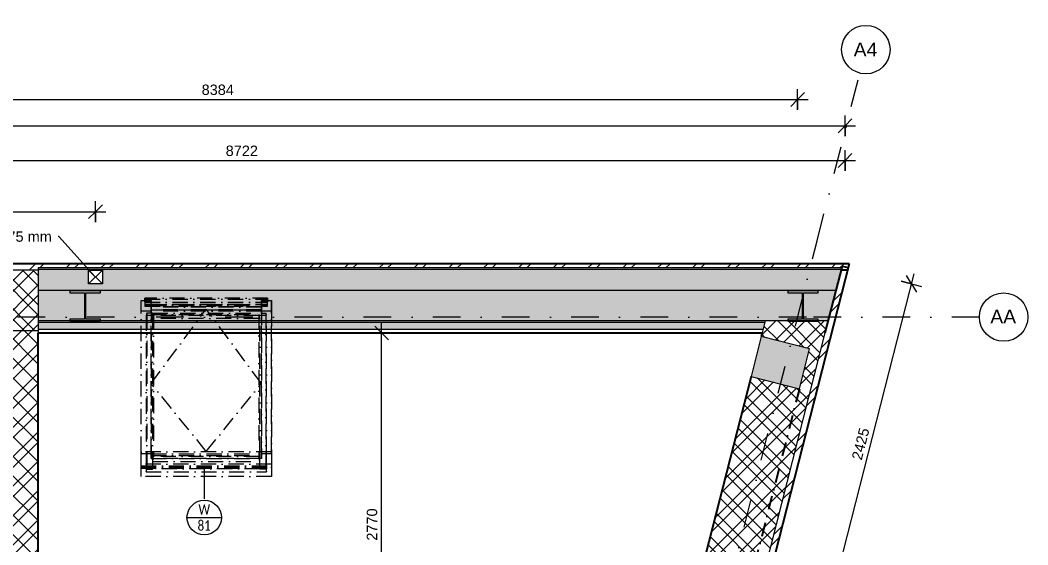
# Model space of a CAD drawing. Header units: millimetres. Extents: x -2204 to 40828, y -3577 to 13817.
# Drawn here: x 18965 to 26248, y 10004 to 13795 of the extents above; entities that cross this region are included whole.
import ezdxf

# ---------------------------------------------------------------- set-up
doc = ezdxf.new("R2010")
doc.units = ezdxf.units.MM
for name, pattern in [('HA_DashDot_10mm-S3mm', [500, 200, -150, 0, -150]), ('HA_DashDot_4mm', [200, 110, -45, 0, -45]), ('HA_DashDot_4mm-S1mm', [200, 100, -50, 0, -50])]:
    doc.linetypes.add(name, pattern=pattern)
for name, color, linetype, lineweight in [('A-____-____-DIMS', 9, 'Continuous', 5), ('A-____-____-DIMS-50', 9, 'Continuous', 5), ('A-DETL-____-THIN', 9, 'Continuous', 9), ('A-DETL-GENF-OTLN', 9, 'Continuous', 9), ('A-FLOR-____-OVHD', 9, 'HA_DashDot_4mm-S1mm', 25), ('A-GLAZ-____-IDEN', 9, 'Continuous', 9), ('A-GLAZ-____-OTLN', 9, 'Continuous', 5), ('A-WALL-____-MCUT', 9, 'Continuous', 9), ('A-WALL-____-PATT', 9, 'Continuous', 25), ('G-____-____-TEXT', 9, 'Continuous', 5), ('I-WALL-____-MCUT', 9, 'Continuous', 25), ('M-HVAC-DUCT-OTLN', 9, 'Continuous', 9), ('S-BEAM-____-MCUT', 9, 'Continuous', 25), ('S-GRID-____-IDEN', 9, 'Continuous', 9), ('S-GRID-____-OTLN', 9, 'Continuous', 5)]:
    doc.layers.add(name, color=color, linetype=linetype, lineweight=lineweight)
doc.styles.add('Arial', font='arial.ttf', dxfattribs={"height": 100})
doc.styles.add('Arial_1', font='arial.ttf', dxfattribs={"height": 75})
doc.styles.add('Calibri', font='calibri.ttf', dxfattribs={"width": 0.8, "height": 75})
doc.dimstyles.new('Inner_Dimensions_1', dxfattribs={"dimscale": 304.8, "dimtxt": 76.519455, "dimasz": 0.328084, "dimexe": 0.246063, "dimexo": 0.0625, "dimgap": 0.032808, "dimtad": 1, "dimdec": 0, "dimzin": 0, "dimdsep": 46, "dimtxsty": 'Arial_1', "dimblk1": 'OBLIQUE', "dimblk2": 'OBLIQUE', "dimsah": 1, "dimcen": 0.09, "dimdle": 0.246063, "dimazin": 0, "dimtfac": 1, "dimtdec": 4, "dimtix": 1, "dimtmove": 0, "dimatfit": 3, "dimfxl": 0.246063, "dimfxlon": 1, "dimtvp": 1, "dimtolj": 1, "dimtzin": 0, "dimlwd": 9, "dimlwe": 9, "dimarcsym": 2})
pattern_1 = [(45, (0, 0), (-106.066, 106.066), []), (45, (75, 0), (-106.066, 106.066), []), (315, (0, 0), (106.066, 106.066), []), (315, (75, 0), (106.066, 106.066), [])]
pattern_2 = [(0, (0, 0), (58.594, 33.829), [39.062, -78.125]), (120, (0, 0), (-58.593773, 33.829393), [39.063, -78.125]), (60, (0, 0), (0.000227, 67.658393), [0, -78.125, 39.063, 0])]
pattern_3 = [(45, (0, 0), (-125.7236, 125.7236), []), (45, (0, 190.5), (-125.7236, 125.7236), [])]

# ---------------------------------------------------------------- blocks, each defined once
blk = doc.blocks.new('181_D_1_2_XXX_00_STA_211108_detached_rvt-1-DSP_3NP-A')
at = {"layer": 'S-BEAM-____-MCUT', "color": 250, "lineweight": 18}
for p, q in [((19545, 11840), (19325, 11840)), ((19325, 11840), (19325, 11824)), ((19325, 11824), (19430.3, 11824)), ((19430.3, 11824), (19430.3, 11636)), ((19439.8, 11636), (19439.8, 11824)), ((19439.8, 11824), (19545, 11824)), ((19545, 11824), (19545, 11840)), ((24732.2, 11840), (24512.2, 11840)), ((24512.2, 11840), (24512.2, 11824)), ((24512.2, 11824), (24617.4, 11824)), ((24617.4, 11824), (24617.4, 11636)), ((24626.9, 11636), (24626.9, 11824)), ((24626.9, 11824), (24732.2, 11824)), ((24732.2, 11824), (24732.2, 11840)), ((19430.3, 11636), (19325, 11636)), ((19325, 11636), (19325, 11620)), ((19325, 11620), (19545, 11620)), ((19545, 11636), (19439.8, 11636)), ((19545, 11620), (19545, 11636)), ((24617.4, 11636), (24512.2, 11636)), ((24512.2, 11636), (24512.2, 11620)), ((24512.2, 11620), (24732.2, 11620)), ((24732.2, 11636), (24626.9, 11636)), ((24732.2, 11620), (24732.2, 11636))]:
    blk.add_line(p, q, dxfattribs=at)
blk = doc.blocks.new('Roof-Windows_VELUX_GLL_1061 - PK08-V18-DSP_3NP-A')
at = {"layer": 'A-GLAZ-____-OTLN', "color": 31, "linetype": 'HA_DashDot_4mm'}
for p, q in [((19839, 11692.5), (19839, 11768.9)), ((19866.3, 11786.3), (19866.3, 11782)), ((19866.3, 11782), (19866.3, 11779.2)), ((19866.3, 11779.2), (19866.3, 11768.9)), ((19866.3, 11779.2), (20753.7, 11779.2)), ((19866.3, 11761.1), (19866.3, 11769.1)), ((19866.3, 11761.1), (19866.3, 11756.9)), ((19866.3, 11761.1), (19866.3, 11728)), ((19911.6, 11761.1), (19866.3, 11761.1)), ((19866.3, 11756.9), (19866.3, 11743.8)), ((19866.3, 11756.9), (20753.7, 11756.9)), ((19866.3, 11743.8), (19866.3, 11738)), ((19866.3, 11743.8), (20753.7, 11743.8)), ((19866.3, 11738), (19866.3, 11728)), ((19866.3, 11738), (19911.6, 11738)), ((19866.3, 11728), (20753.7, 11728)), ((19911.6, 11768.9), (19911.6, 11761.1)), ((19911.6, 11741), (19911.6, 11761.1)), ((19911.6, 11724), (19911.6, 11740.9)), ((19911.6, 11733.5), (20708.1, 11733.5)), ((20708.1, 11761.1), (20708.1, 11768.9)), ((20753.7, 11761.1), (20708.1, 11761.1)), ((20708.1, 11761.1), (20708.1, 11741)), ((20708.1, 11740.9), (20708.1, 11724)), ((20708.1, 11738), (20753.7, 11738)), ((20753.7, 11782), (20753.7, 11786.3)), ((20753.7, 11779.2), (20753.7, 11782)), ((20753.7, 11768.9), (20753.7, 11779.2)), ((20753.7, 11769.1), (20753.7, 11761.1)), ((20753.7, 11728), (20753.7, 11761.1)), ((20753.7, 11756.9), (20753.7, 11761.1)), ((20753.7, 11743.8), (20753.7, 11756.9)), ((20753.7, 11738), (20753.7, 11743.8)), ((20753.7, 11728), (20753.7, 11738)), ((20781, 11768.9), (20781, 11692.5)), ((19911.6, 11692.5), (19839, 11692.5)), ((19839, 10676.4), (19839, 11692.5)), ((19880.3, 11678.3), (19874.7, 11661.3)), ((19911.6, 11661.3), (19874.7, 11661.3)), ((19874.7, 11661.3), (19874.7, 10676.4)), ((19911.6, 11678.3), (19880.3, 11678.3)), ((19880.3, 11678.3), (19880.3, 10676.4)), ((19911.6, 11724), (19911.6, 11721.5)), ((19911.6, 11721.5), (19911.6, 10676.4)), ((20708.1, 11701.7), (19911.6, 11701.7)), ((19911.6, 11701.7), (20708.1, 11701.7)), ((19911.6, 11668.9), (20691, 11668.9)), ((19911.6, 11666.9), (19928.6, 11666.9)), ((19928.6, 11666.9), (19928.6, 10676.4)), ((20691, 11668.9), (20691, 10676.4)), ((20708.1, 11724), (20708.1, 11721.5)), ((20708.4, 10676.4), (20708.4, 11721.5)), ((20781, 11692.5), (20708.4, 11692.5)), ((20708.4, 11678.6), (20739.6, 11678.6)), ((20745, 11661.3), (20708.4, 11661.3)), ((20739.6, 11678.6), (20739.6, 10676.4)), ((20745, 11661.3), (20739.6, 11678.6)), ((20745, 10676.4), (20745, 11661.3)), ((20781, 11692.5), (20781, 10676.4)), ((20691, 11640.2), (19928.6, 11640.2)), ((19839, 10676.4), (19839, 10664.4)), ((19839, 10664.4), (19839, 10676.4)), ((19839, 10566.9), (19839, 10664.4)), ((19839, 10664.4), (19911.6, 10664.4)), ((19874.7, 10664.4), (19874.7, 10566.9)), ((19880.3, 10664.4), (19880.3, 10566.9)), ((19911.6, 10664.4), (19911.6, 10676.4)), ((19911.6, 10661.5), (19911.6, 10664.4)), ((19911.6, 10664.4), (19911.6, 10649)), ((19911.6, 10661.5), (20708.1, 10661.5)), ((19911.6, 10649), (19911.6, 10661.5)), ((19911.6, 10649), (20708.1, 10649)), ((19911.6, 10629.2), (19911.6, 10649)), ((19911.6, 10649), (20708.4, 10649)), ((19911.6, 10629.2), (19911.6, 10649)), ((20708.1, 10664.4), (20708.1, 10676.4)), ((20708.1, 10661.5), (20708.1, 10664.4)), ((20708.1, 10664.4), (20781, 10664.4)), ((20708.1, 10649), (20708.1, 10661.5)), ((20708.1, 10629.2), (20708.1, 10649)), ((20708.4, 10649), (20708.4, 10664.4)), ((20708.4, 10649), (20708.4, 10629.2)), ((20739.6, 10664.4), (20739.6, 10566.9)), ((20745, 10566.9), (20745, 10664.4)), ((20781, 10664.4), (20781, 10676.4)), ((20781, 10664.4), (20781, 10676.4)), ((20781, 10664.4), (20781, 10566.9)), ((19839, 10558.1), (19839, 10566.9)), ((19839, 10566.9), (19839, 10558.1)), ((19839, 10566.9), (20781, 10566.9)), ((19911.6, 10629.2), (20708.1, 10629.2)), ((20708.4, 10629.2), (19911.6, 10629.2)), ((19922, 10629.2), (19922, 10566.9)), ((19922.8, 10605.4), (19926.9, 10629.2)), ((19922.8, 10605.4), (20697.3, 10605.4)), ((19922.8, 10566.9), (19922.8, 10605.4)), ((20697.3, 10605.4), (20693.2, 10629.2)), ((20697.3, 10566.9), (20697.3, 10605.4)), ((20698, 10566.9), (20698, 10629.2)), ((20781, 10558.1), (20781, 10566.9)), ((20781, 10566.9), (20781, 10558.1)), ((19839, 10498.7), (19839, 10558.1)), ((19874.7, 10558.1), (19874.7, 10531.5)), ((19874.7, 10531.5), (19880.3, 10550.1)), ((19874.7, 10531.5), (20745, 10531.5)), ((19880.3, 10558.1), (19880.3, 10550.1)), ((19880.3, 10550.1), (19922, 10550.1)), ((19922, 10558.1), (19922, 10550.1)), ((19922, 10550.1), (19922.8, 10553.8)), ((19922.8, 10553.8), (19922.8, 10558.1)), ((20697.3, 10553.8), (19922.8, 10553.8)), ((20697.3, 10553.8), (20697.3, 10558.1)), ((20698, 10550.4), (20697.3, 10553.8)), ((20698, 10550.4), (20698, 10558.1)), ((20739.6, 10550.4), (20698, 10550.4)), ((20739.6, 10558.1), (20739.6, 10550.4)), ((20739.6, 10550.4), (20745, 10531.5)), ((20745, 10531.5), (20745, 10558.1)), ((20781, 10558.1), (20781, 10498.7))]:
    blk.add_line(p, q, dxfattribs=at)
at = {"layer": 'A-GLAZ-____-OTLN', "color": 253, "linetype": 'HA_DashDot_4mm'}
for p, q in [((19839, 11768.9), (19911.6, 11768.9)), ((19839, 10676.4), (19839, 11768.9)), ((20753.7, 11786.3), (19866.3, 11786.3)), ((19866.3, 11785.5), (19866.3, 11786.3)), ((19866.3, 11769.1), (19866.3, 11785.5)), ((19911.6, 10676.4), (19911.6, 11768.9)), ((19911.6, 11740.9), (20708.1, 11740.9)), ((20708.1, 11768.9), (20781, 11768.9)), ((20708.1, 10676.4), (20708.1, 11768.9)), ((20753.7, 11786.3), (20753.7, 11785.5)), ((20753.7, 11785.5), (20753.7, 11769.1)), ((20781, 10676.4), (20781, 11768.9)), ((20708.1, 11724), (19911.6, 11724)), ((20708.1, 11721.5), (19911.6, 11721.5)), ((19911.6, 11170.7), (20310, 11708)), ((20708.1, 11171.1), (20310, 11708)), ((20310, 10679.5), (19911.6, 11170.7)), ((20310, 10679.5), (20708.1, 11170.3)), ((19839, 10587.2), (19839, 10676.4)), ((20781, 10676.4), (19839, 10676.4)), ((20781, 10676.4), (20781, 10587.2)), ((19839, 10574), (19839, 10587.2)), ((20781, 10587.2), (19839, 10587.2)), ((19839, 10565.2), (19839, 10574)), ((19839, 10574), (20781, 10574)), ((19839, 10558.1), (19839, 10565.2)), ((19839, 10565.2), (20781, 10565.2)), ((20781, 10587.2), (20781, 10574)), ((20781, 10574), (20781, 10565.2)), ((20781, 10565.2), (20781, 10558.1)), ((19839, 10498.7), (19839, 10558.1)), ((19839, 10558.1), (20781, 10558.1)), ((20781, 10498.7), (19839, 10498.7)), ((20781, 10558.1), (20781, 10498.7))]:
    blk.add_line(p, q, dxfattribs=at)
at = {"layer": 'A-GLAZ-____-OTLN', "color": 7, "linetype": 'HA_DashDot_4mm'}
for p, q in [((19866.3, 11768.9), (19866.3, 11761.1)), ((19911.6, 11733.5), (19911.6, 11741)), ((19911.6, 11740.9), (19911.6, 11733.5)), ((19911.6, 11738), (20708.1, 11738)), ((20708.1, 11741), (20708.1, 11733.5)), ((20708.1, 11733.5), (20708.1, 11740.9)), ((20753.7, 11761.1), (20753.7, 11768.9)), ((19911.6, 11721.5), (19911.6, 11701.7)), ((19911.6, 11701.7), (19911.6, 11721.5)), ((19911.6, 11701.7), (19911.6, 11668.9)), ((19911.6, 10676.4), (19911.6, 11701.7)), ((20708.1, 11692.5), (19911.6, 11692.5)), ((19922, 11678.3), (19911.6, 11678.3)), ((19911.6, 11668.9), (19911.6, 11666.9)), ((19911.6, 10676.4), (19911.6, 11666.9)), ((19927.2, 11661.3), (19911.6, 11661.3)), ((19922.1, 11678.6), (19922, 11678.3)), ((19922, 11678.3), (19922, 10676.4)), ((19922.1, 11640.2), (19922.1, 11678.6)), ((19922.1, 11678.6), (20708.1, 11678.6)), ((19928.6, 11666.9), (19922.1, 11640.2)), ((19928.6, 11661.3), (19927.2, 11661.3)), ((20691, 11661.3), (19928.6, 11661.3)), ((20691, 11668.9), (20698, 11640.2)), ((20692.8, 11661.3), (20691.1, 11661.3)), ((20708.1, 11661.3), (20692.8, 11661.3)), ((20708.1, 11721.5), (20708.1, 11701.7)), ((20708.1, 10676.4), (20708.1, 11701.7)), ((20708.4, 11701.7), (20708.4, 11721.5)), ((20708.4, 11701.7), (20708.4, 10676.4)), ((19928.6, 11640.2), (19922.1, 11640.2)), ((20698, 11640.2), (20691.5, 11640.2)), ((20698, 10676.4), (20698, 11640.2)), ((19839, 10664.4), (19839, 10676.4)), ((19874.7, 10676.4), (19874.7, 10664.4)), ((19880.3, 10676.4), (19880.3, 10664.4)), ((19911.6, 10664.4), (19911.6, 10676.4)), ((19911.6, 10676.4), (19911.6, 10664.4)), ((19911.6, 10664.4), (19911.6, 10676.4)), ((19911.6, 10642.1), (19911.6, 10664.4)), ((19911.6, 10629.2), (19911.6, 10664.4)), ((20691, 10642.1), (19911.6, 10642.1)), ((19911.6, 10642.1), (19911.6, 10629.2)), ((19911.6, 10639.3), (19911.6, 10642.1)), ((19911.6, 10639.3), (19911.6, 10642.1)), ((19928.6, 10639.3), (19911.6, 10639.3)), ((19922, 10676.4), (19922, 10642.1)), ((19922, 10639.3), (19922, 10629.4)), ((19926.9, 10629.5), (19928.6, 10639.3)), ((19928.6, 10676.4), (19928.6, 10642.1)), ((19928.6, 10642.1), (19928.6, 10639.3)), ((20691, 10676.4), (20691, 10642.1)), ((20693.2, 10629.2), (20691, 10642.1)), ((20698, 10629.2), (20698, 10676.4)), ((20708.1, 10664.4), (20708.1, 10676.4)), ((20708.1, 10629.2), (20708.1, 10664.4)), ((20708.4, 10664.4), (20708.4, 10676.4)), ((20708.4, 10676.4), (20708.4, 10664.4)), ((20708.4, 10664.4), (20708.4, 10629.2)), ((20739.6, 10676.4), (20739.6, 10664.4)), ((20745, 10664.4), (20745, 10676.4)), ((20781, 10676.4), (20781, 10664.4)), ((19839, 10558.1), (19839, 10566.9)), ((19874.7, 10566.9), (19874.7, 10558.1)), ((19880.3, 10566.9), (19880.3, 10558.1)), ((19922, 10566.9), (19922, 10558.1)), ((19922.8, 10558.1), (19922.8, 10566.9)), ((20697.3, 10558.1), (20697.3, 10566.9)), ((20698, 10558.1), (20698, 10566.9)), ((20739.6, 10566.9), (20739.6, 10558.1)), ((20745, 10558.1), (20745, 10566.9)), ((20781, 10566.9), (20781, 10558.1))]:
    blk.add_line(p, q, dxfattribs=at)
at = {"layer": 'A-GLAZ-____-OTLN', "color": 10, "linetype": 'HA_DashDot_4mm'}
blk.add_line((19922, 10642.1), (19922, 10639.3), dxfattribs=at)
blk = doc.blocks.new('Grid - Radius 3_5mm-353793-DSP_3NP-A')
at = {"layer": 'S-GRID-____-IDEN'}
blk.add_circle((0, 0), 3.5, dxfattribs=at)
blk = doc.blocks.new('DIMBLOCK47-DSP_3NP-A')
at = {"layer": 'A-____-____-DIMS-50', "lineweight": 9}
for p, q in [((25424.5, 11963), (24806.6, 9540.7)), ((25406, 11890.3), (25369.9, 11951.2)), ((25333.3, 11908.9), (25478.6, 11871.8)), ((25406, 11890.3), (25333.3, 11908.9)), ((25406, 11890.3), (25442.1, 11829.5)), ((24733.9, 9559.2), (24879.3, 9522.2)), ((24806.6, 9540.7), (24733.9, 9559.2)), ((24806.6, 9540.7), (24770.5, 9601.5)), ((24806.6, 9540.7), (24842.7, 9479.9))]:
    blk.add_line(p, q, dxfattribs=at)
at = {"layer": 'A-____-____-DIMS-50', "color": 0, "lineweight": 9, "insert": (24973.7, 10630.3), "char_height": 75, "width": 276.883, "attachment_point": 1, "rotation": 75.69007, "line_spacing_factor": 0.941778, "style": 'Arial_1'}
blk.add_mtext('2425', dxfattribs=at)
blk = doc.blocks.new('_Oblique')
at = {"color": 0, "linetype": 'ByBlock', "lineweight": -2}
blk.add_line((-0.5, -0.5), (0.5, 0.5), dxfattribs=at)
blk = doc.blocks.new('DIMBLOCK58-DSP_3NP-A')
at = {"layer": 'A-____-____-DIMS-50', "lineweight": 9}
for p, q in [((16205, 12706.6), (16205, 12856.6)), ((16205, 12781.6), (16255, 12831.6)), ((24926.7, 12706.6), (24926.7, 12856.6)), ((24926.7, 12781.6), (24976.7, 12831.6)), ((16205, 12781.6), (16155, 12731.6)), ((16205, 12781.6), (25001.7, 12781.6)), ((16205, 12781.6), (16205, 12706.6)), ((24926.7, 12781.6), (24876.7, 12731.6)), ((24926.7, 12781.6), (24926.7, 12706.6))]:
    blk.add_line(p, q, dxfattribs=at)
at = {"layer": 'A-____-____-DIMS-50', "color": 0, "lineweight": 9, "insert": (20450.5, 12888.9), "char_height": 75, "width": 276.883, "attachment_point": 1, "line_spacing_factor": 0.941778, "style": 'Arial_1'}
blk.add_mtext('8722', dxfattribs=at)
blk = doc.blocks.new('DIMBLOCK82-DSP_3NP-A')
at = {"layer": 'A-____-____-DIMS-50', "lineweight": 9}
for p, q in [((21577.6, 11535), (21527.6, 11585)), ((21577.6, 8765), (21577.6, 11610)), ((21502.6, 11535), (21652.6, 11535)), ((21577.6, 11535), (21502.6, 11535)), ((21577.6, 11535), (21627.6, 11485)), ((21577.6, 8765), (21527.6, 8815)), ((21502.6, 8765), (21652.6, 8765)), ((21577.6, 8765), (21502.6, 8765)), ((21577.6, 8765), (21627.6, 8715))]:
    blk.add_line(p, q, dxfattribs=at)
at = {"layer": 'A-____-____-DIMS-50', "color": 0, "lineweight": 9, "insert": (21470.2, 10034.6), "char_height": 75, "width": 276.883, "attachment_point": 1, "rotation": 90, "line_spacing_factor": 0.941778, "style": 'Arial_1'}
blk.add_mtext('2770', dxfattribs=at)
blk = doc.blocks.new('HA_TAG_WD - Type Mark-1527962-DSP_3NP-A')
at = {"layer": 'A-GLAZ-____-IDEN'}
blk.add_line((-2.5, 0), (2.5, 0), dxfattribs=at)
blk.add_circle((0, 0), 2.5, dxfattribs=at)
blk = doc.blocks.new('DIMBLOCK139-DSP_3NP-A')
at = {"layer": 'A-____-____-DIMS-50', "lineweight": 9}
for p, q in [((-385, 12956.6), (-385, 13106.6)), ((-385, 13031.6), (-335, 13081.6)), ((24926.7, 12956.6), (24926.7, 13106.6)), ((24926.7, 13031.6), (24976.7, 13081.6)), ((-460, 13031.6), (25001.7, 13031.6)), ((-385, 13031.6), (-435, 12981.6)), ((-385, 13031.6), (-385, 12956.6)), ((24926.7, 13031.6), (24876.7, 12981.6)), ((24926.7, 13031.6), (24926.7, 12956.6))]:
    blk.add_line(p, q, dxfattribs=at)
at = {"layer": 'A-____-____-DIMS-50', "color": 0, "lineweight": 9, "insert": (12126.7, 13138.9), "char_height": 75, "width": 346.103, "attachment_point": 1, "line_spacing_factor": 0.941778, "style": 'Arial_1'}
blk.add_mtext('25312', dxfattribs=at)
blk = doc.blocks.new('DIMBLOCK166-DSP_3NP-A')
at = {"layer": 'A-____-____-DIMS-50', "lineweight": 9}
for p, q in [((16200, 13147.5), (16200, 13297.5)), ((16200, 13222.5), (16250, 13272.5)), ((24584, 13147.5), (24584, 13297.5)), ((24584, 13222.5), (24634, 13272.5)), ((16200, 13222.5), (16150, 13172.5)), ((16200, 13222.5), (24659, 13222.5)), ((16200, 13222.5), (16200, 13147.5)), ((24584, 13222.5), (24534, 13172.5)), ((24584, 13222.5), (24584, 13147.5))]:
    blk.add_line(p, q, dxfattribs=at)
at = {"layer": 'A-____-____-DIMS-50', "color": 0, "lineweight": 9, "insert": (20276.6, 13329.9), "char_height": 75, "width": 276.883, "attachment_point": 1, "line_spacing_factor": 0.941778, "style": 'Arial_1'}
blk.add_mtext('8384', dxfattribs=at)
blk = doc.blocks.new('DIMBLOCK170-DSP_3NP-A')
at = {"layer": 'A-____-____-DIMS-50', "lineweight": 9}
for p, q in [((16200, 12486.3), (16200, 12336.3)), ((16200, 12411.3), (16200, 12486.3)), ((16200, 12411.3), (16250, 12461.3)), ((19510, 12336.3), (19510, 12486.3)), ((19510, 12411.3), (19560, 12461.3)), ((16125, 12411.3), (19585, 12411.3)), ((16200, 12411.3), (16150, 12361.3)), ((19510, 12411.3), (19460, 12361.3)), ((19510, 12411.3), (19510, 12336.3))]:
    blk.add_line(p, q, dxfattribs=at)
at = {"layer": 'A-____-____-DIMS-50', "color": 0, "lineweight": 9, "insert": (17739.6, 12518.7), "char_height": 75, "width": 276.883, "attachment_point": 1, "line_spacing_factor": 0.941778, "style": 'Arial_1'}
blk.add_mtext('3310', dxfattribs=at)

msp = doc.modelspace()

# ---------------------------------------------------------------- hatches: boundary and pattern name
at = {"layer": 'A-DETL-GENF-OTLN'}
msp.add_hatch(color=254, dxfattribs=at).paths.add_polyline_path([(24596.4, 11132.1), (24670.1, 11421.1), (24321.3, 11510), (24247.5, 11221.1)])
at = {"layer": 'A-WALL-____-PATT', "lineweight": 5}
h = msp.add_hatch(dxfattribs=at)
h.set_pattern_fill('FP_8', color=256, style=0, pattern_type=2)
h.set_pattern_definition(pattern_3)
h.paths.add_polyline_path([(-340, 11990), (-340, 12002.6), (5570, 12002.6), (5570, 12035), (-385, 12035)])
h.paths.add_polyline_path([(24944.2, 11990), (24955.7, 12035), (16205, 12035), (16205, 11990), (19095, 11990), (19095, 12005), (24901.6, 12005), (24897.8, 11990)])
h.paths.add_polyline_path([(14510, 11990), (15205, 11990), (15205, 12035), (6510, 12035), (6510, 12002.6), (14510, 12002.6)])
h = msp.add_hatch(dxfattribs=at)
h.set_pattern_fill('FP_8', color=256, style=0, pattern_type=2)
h.set_pattern_definition(pattern_3)
h.paths.add_polyline_path([(22142.1, 1004.7), (22520.2, 2487), (22476.6, 2498.1), (22098.5, 1015.9)])
h.paths.add_polyline_path([(22767.3, 3456), (23490.6, 6291.6), (23447, 6302.7), (22723.7, 3467.1)])
h.paths.add_polyline_path([(23737.8, 7260.6), (24102, 8688.4), (24058.4, 8699.5), (23694.2, 7271.7), (23713.7, 7266.7)])
h.paths.add_polyline_path([(24349.2, 9657.4), (24948.6, 12007), (24904.9, 12018.1), (24305.6, 9668.5)])
h = msp.add_hatch(dxfattribs=at)
h.set_pattern_fill('FP_3', color=256, style=0, pattern_type=2)
h.set_pattern_definition(pattern_1)
h.paths.add_polyline_path([(15205, 11550), (15205, 11990), (14405, 11990), (14405, 11610), (14531.6, 11610), (14531.6, 11550)])
h.paths.add_polyline_path([(16205, 11550), (19095, 11550), (19095, 11990), (16205, 11990), (16205, 11726)])
h = msp.add_hatch(dxfattribs=at)
h.set_pattern_fill('FP_2', color=256, style=0, pattern_type=2)
h.set_pattern_definition(pattern_2)
h.paths.add_polyline_path([(22012.9, 11842.5), (24860.1, 11842.5), (24898.4, 11992.5), (19095, 11992.5), (19095, 11842.5), (21162.5, 11842.5)])
h.paths.add_polyline_path([(19461.7, 11890), (19460, 11890), (19460, 11990), (19560, 11990), (19560, 11890)])
h = msp.add_hatch(dxfattribs=at)
h.set_pattern_fill('FP_2', color=256, style=0, pattern_type=2)
h.set_pattern_definition(pattern_2)
h.paths.add_polyline_path([(19095, 11622.5), (24804, 11622.5), (24860.1, 11842.5), (19095, 11842.5), (19095, 11726)])
h = msp.add_hatch(dxfattribs=at)
h.set_pattern_fill('FP_2', color=256, style=0, pattern_type=2)
h.set_pattern_definition(pattern_2)
h.paths.add_polyline_path([(24334, 11560), (24346.7, 11610), (19095, 11610), (19095, 11560), (23713.7, 11560)])
h = msp.add_hatch(dxfattribs=at)
h.set_pattern_fill('FP_3', color=256, style=0, pattern_type=2)
h.set_pattern_definition(pattern_1)
h.paths.add_polyline_path([(23715.5, 7355.2), (24058.4, 8699.5), (23632.1, 8808.3), (23289.2, 7464), (23713.7, 7355.7)])
h.paths.add_polyline_path([(24305.6, 9668.5), (24804, 11622.5), (24349.9, 11622.5), (24321.3, 11510), (24670.1, 11421.1), (24596.4, 11132.1), (24247.5, 11221.1), (23879.2, 9777.3), (24101.8, 9720.5)])
h = msp.add_hatch(dxfattribs=at)
h.set_pattern_fill('FP_6', color=256, style=0, pattern_type=2)
h.set_pattern_definition([(45, (0, 0), (-106.066, 106.066), []), (45, (75, 0), (-106.066, 106.066), []), (315, (0, 0), (70.7107, 70.7107), [])])
h.paths.add_polyline_path([(19095, 6975), (19095, 11550), (18845, 11550), (18845, 6975)])

# ---------------------------------------------------------------- linework, layer by layer
at = {"layer": 'A-DETL-____-THIN'}
for p, q in [((24321.3, 11510), (24247.5, 11221.1)), ((24670.1, 11421.1), (24321.3, 11510)), ((24596.4, 11132.1), (24670.1, 11421.1)), ((24247.5, 11221.1), (24596.4, 11132.1))]:
    msp.add_line(p, q, dxfattribs=at)
at = {"layer": 'A-FLOR-____-OVHD'}
msp.add_line((24596.4, 11132.1), (24228.1, 9688.3), dxfattribs=at)
at = {"layer": 'A-GLAZ-____-IDEN'}
msp.add_line((20295.8, 10556.7), (20295.8, 10337.2), dxfattribs=at)
at = {"layer": 'A-WALL-____-MCUT', "lineweight": 25}
for p, q in [((24955.7, 12035), (16205, 12035)), ((24955.7, 12035), (24349.2, 9657.4)), ((24904.9, 12018.1), (24781.7, 11535)), ((24904.9, 12018.1), (24948.6, 12007)), ((24944.2, 11990), (24897.8, 11990)), ((19095, 11535), (19911.6, 11535)), ((19911.6, 11535), (20708.1, 11535)), ((20708.4, 11535), (24327.6, 11535)), ((24327.6, 11535), (24321.3, 11510)), ((24247.5, 11221.1), (23879.2, 9777.3))]:
    msp.add_line(p, q, dxfattribs=at)
at = {"layer": 'A-WALL-____-MCUT'}
for p, q in [((19095, 11990), (16205, 11990)), ((24901.6, 12005), (19095, 12005)), ((19095, 12005), (19095, 11535)), ((24898.4, 11992.5), (19095, 11992.5)), ((24860.1, 11842.5), (19095, 11842.5)), ((19911.6, 11622.5), (19095, 11622.5)), ((19911.6, 11610), (19095, 11610)), ((20708.1, 11622.5), (19911.6, 11622.5)), ((20708.1, 11610), (19911.6, 11610)), ((24804, 11622.5), (20708.4, 11622.5)), ((24346.7, 11610), (20708.4, 11610)), ((24349.9, 11622.5), (24327.6, 11535)), ((19095, 11550), (18845, 11550)), ((19911.6, 11560), (19095, 11560)), ((20708.1, 11560), (19911.6, 11560)), ((24334, 11560), (20708.4, 11560)), ((24781.7, 11535), (24305.6, 9668.5))]:
    msp.add_line(p, q, dxfattribs=at)
at = {"layer": 'G-____-____-TEXT', "color": 50, "lineweight": 9}
for p, q in [((19244.5, 12231.6), (19240.9, 12231.6)), ((19506.6, 11941.1), (19244.5, 12231.6))]:
    msp.add_line(p, q, dxfattribs=at)
at = {"layer": 'I-WALL-____-MCUT'}
msp.add_line((19095, 8765), (19095, 11535), dxfattribs=at)
at = {"layer": 'M-HVAC-DUCT-OTLN', "lineweight": 5}
for p, q in [((19460, 11990), (19560, 11890)), ((19460, 11890), (19560, 11990)), ((19460, 11990), (19560, 11990)), ((19460, 11890), (19460, 11990)), ((19560, 11990), (19560, 11890)), ((19560, 11890), (19460, 11890))]:
    msp.add_line(p, q, dxfattribs=at)
at = {"layer": 'S-GRID-____-OTLN', "linetype": 'HA_DashDot_10mm-S3mm', "lineweight": 9}
for p, q in [((24724.7, 12201.5), (25033.6, 13412.7)), ((21106.4, -1983.2), (24724.7, 12201.5)), ((24647.7, 11650), (-416.4, 11650)), ((25897.7, 11650), (24647.7, 11650))]:
    msp.add_line(p, q, dxfattribs=at)

# ---------------------------------------------------------------- block references
at = {"lineweight": 5}
msp.add_blockref('181_D_1_2_XXX_00_STA_211108_detached_rvt-1-DSP_3NP-A', (0, 0), dxfattribs=at)
at = {"layer": 'A-GLAZ-____-IDEN', "xscale": 49.99999999999998, "yscale": 49.99999999999998, "zscale": 49.99999999999998}
msp.add_blockref('HA_TAG_WD - Type Mark-1527962-DSP_3NP-A', (20295.8, 10201.2), dxfattribs=at)
at = {"layer": 'A-GLAZ-____-OTLN', "color": 253, "linetype": 'HA_DashDot_4mm'}
msp.add_blockref('Roof-Windows_VELUX_GLL_1061 - PK08-V18-DSP_3NP-A', (0, 0), dxfattribs=at)
at = {"layer": 'S-GRID-____-IDEN', "xscale": 49.99999999999998, "yscale": 49.99999999999998, "zscale": 49.99999999999998}
for p, rotation in [((25076.9, 13582.3), 345.6900687392856), ((26072.7, 11650), 90)]:
    msp.add_blockref('Grid - Radius 3_5mm-353793-DSP_3NP-A', p, dxfattribs=dict(at, rotation=rotation))

# ---------------------------------------------------------------- texts
at = {"layer": 'A-GLAZ-____-IDEN', "lineweight": 5, "char_height": 75, "attachment_point": 1, "style": 'Calibri'}
for s, insert, width in [('W', (20254, 10296.4), 105.823), ('81', (20247.4, 10182.1), 121.856)]:
    msp.add_mtext(s, dxfattribs=dict(at, insert=insert, width=width))
at = {"layer": 'G-____-____-TEXT', "color": 7, "lineweight": 9, "insert": (18182.2, 12269.1), "char_height": 75, "width": 1222.573, "attachment_point": 1, "style": 'Arial_1'}
msp.add_mtext('ťový svod, DN 75 mm', dxfattribs=at)
at = {"layer": 'S-GRID-____-IDEN', "lineweight": 5, "char_height": 100, "attachment_point": 1, "style": 'Arial'}
for s, insert, width in [('A4', (24989.1, 13632.6), 212.447), ('AA', (25976.5, 11703.9), 232.489)]:
    msp.add_mtext(s, dxfattribs=dict(at, insert=insert, width=width))

# ---------------------------------------------------------------- dimensions: what is measured, and where the dimension line sits
at = {"layer": 'A-____-____-DIMS', "lineweight": 9}
for base, p1, p2, override, picture, middle in [((24584, 13222.5), (16200, 13147.5), (24584, 13147.5), {"dimpost": '<>', "dimfxl": 8383.994303}, 'DIMBLOCK166-DSP_3NP-A', (20392, 13270.8)), ((24926.7, 13031.6), (-385, 12956.6), (24926.7, 12956.6), {"dimpost": '<>', "dimfxl": 25311.726309}, 'DIMBLOCK139-DSP_3NP-A', (12270.9, 13079.9)), ((19510, 12411.3), (16200, 12486.3), (19510, 12336.3), {"dimpost": '<>', "dimfxl": 3313.402545}, 'DIMBLOCK170-DSP_3NP-A', (17855, 12459.6))]:
    dim = msp.add_linear_dim(base=base, p1=p1, p2=p2, dimstyle='Inner_Dimensions_1', override=override, dxfattribs=at)
    dim.commit()
    dim.dimension.update_dxf_attribs({"geometry": picture, "text_midpoint": middle})
for base, p1, p2, angle, override, picture, middle in [((24926.7, 12781.6), (16205, 12706.6), (24926.7, 12706.6), 0, {"dimpost": '<>', "dimfxl": 8721.726309}, 'DIMBLOCK58-DSP_3NP-A', (20565.9, 12829.8)), ((24806.6, 9540.7), (25333.3, 11908.9), (24733.9, 9559.2), 75.69007, {"dimpost": '<>', "dimfxl": 2424.874483}, 'DIMBLOCK47-DSP_3NP-A', (25059.5, 10727.5)), ((21577.6, 11535), (21502.6, 8765), (21502.6, 11535), 90, {"dimpost": '<>', "dimfxl": 2770}, 'DIMBLOCK82-DSP_3NP-A', (21529.3, 10150))]:
    dim = msp.add_linear_dim(base=base, p1=p1, p2=p2, angle=angle, dimstyle='Inner_Dimensions_1', override=override, dxfattribs=at)
    dim.commit()
    dim.dimension.update_dxf_attribs({"geometry": picture, "text_midpoint": middle})

doc.saveas('drawing.dxf')
